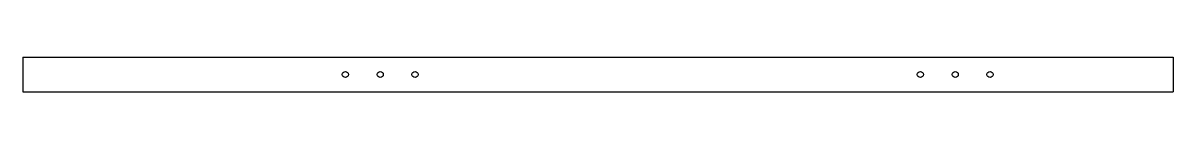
# Model space of a CAD drawing. Header units: millimetres. Extents: x -390 to 270, y 0 to 20.
import ezdxf

# ---------------------------------------------------------------- set-up
doc = ezdxf.new("R2010")
doc.units = ezdxf.units.MM

msp = doc.modelspace()

# ---------------------------------------------------------------- linework, layer by layer
at = {"color": 7, "linetype": 'Continuous', "lineweight": 25}
for p, q in [((-390, 20), (270, 20)), ((-390, 20), (-390, 0)), ((270, 20), (270, 0)), ((-390, 0), (270, 0))]:
    msp.add_line(p, q, dxfattribs=at)
for centre in [(-205, 10), (-185, 10), (-165, 10), (125, 10), (145, 10), (165, 10)]:
    msp.add_circle(centre, 1.75, dxfattribs=at)

doc.saveas('drawing.dxf')
